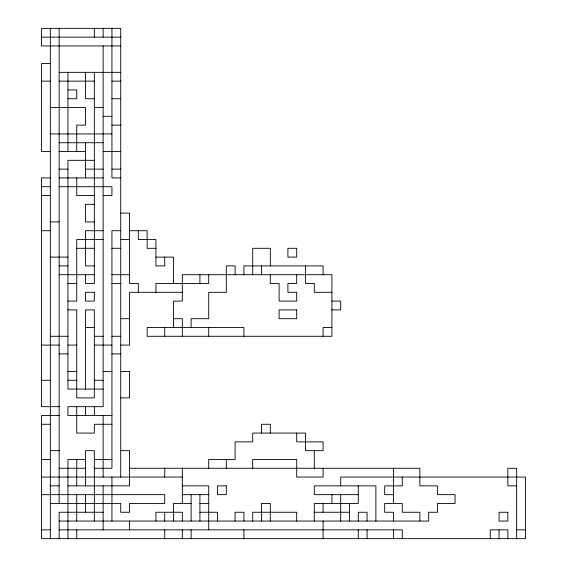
<?xml version="1.0" encoding="UTF-8"?>
<svg xmlns="http://www.w3.org/2000/svg" width="567" height="567" viewBox="0 0 567 567"><rect width="100%" height="100%" fill="white"/><g stroke="black" fill="none" stroke-linecap="round" stroke-linejoin="round"><path stroke-width="0.85" d="M41.547 37.146L120.728 37.146M120.728 45.948L41.547 45.948L41.547 28.35L120.728 28.35L120.728 477.06M50.343 63.547L41.547 63.547L41.547 151.524L50.343 151.524M59.145 72.342L120.728 72.342M41.547 81.138L50.343 81.138M59.145 81.138L94.335 81.138M111.933 81.138L120.728 81.138M67.941 89.94L76.743 89.94L76.743 98.736L67.941 98.736M94.335 98.736L85.539 98.736L85.539 72.342M111.933 98.736L120.728 98.736M50.343 107.532L85.539 107.532L85.539 125.13L76.743 125.13L76.743 151.524M94.335 107.532L103.137 107.532M103.137 116.334L111.933 116.334M111.933 125.13L120.728 125.13M50.343 133.932L111.933 133.932M59.145 142.728L103.137 142.728M59.145 151.524L85.539 151.524M103.137 151.524L120.728 151.524M94.335 160.326L67.941 160.326L67.941 389.082L103.137 389.082M59.145 169.122L67.941 169.122M85.539 169.122L103.137 169.122M111.933 169.122L120.728 169.122M50.343 177.918L41.547 177.918L41.547 406.674L59.145 406.674M59.145 177.918L103.137 177.918M120.728 177.918L111.933 177.918L111.933 28.35M41.547 186.72L50.343 186.72M59.145 186.72L111.933 186.72L111.933 195.516L103.137 195.516M41.547 195.516L50.343 195.516M94.335 195.516L76.743 195.516L76.743 177.918M94.335 204.318L85.539 204.318L85.539 221.91L94.335 221.91M120.728 213.114L129.531 213.114L129.531 283.5L138.327 283.5L138.327 292.296M50.343 221.91L59.145 221.91M41.547 230.712L50.343 230.712M103.137 230.712L85.539 230.712L85.539 265.902L94.335 265.902M120.728 230.712L111.933 230.712L111.933 468.264L94.335 468.264M129.531 230.712L147.129 230.712L147.129 248.303L155.925 248.303M103.137 239.508L76.743 239.508L76.743 301.098L67.941 301.098M120.728 239.508L129.531 239.508M76.743 248.303L94.335 248.303M111.933 248.303L120.728 248.303M50.343 257.106L67.941 257.106M155.925 257.106L173.523 257.106L173.523 283.5M59.145 265.902L67.941 265.902M59.145 274.704L94.335 274.704M111.933 274.704L129.531 274.704M67.941 283.5L76.743 283.5M111.933 283.5L120.728 283.5M182.319 292.296L129.531 292.296L129.531 345.09L120.728 345.09M331.893 292.296L314.295 292.296L314.295 283.5L305.493 283.5L305.493 265.902M331.893 301.098L340.689 301.098L340.689 309.894L331.893 309.894M67.941 309.894L76.743 309.894L76.743 397.878L94.335 397.878L94.335 309.894L85.539 309.894L85.539 389.082M120.728 318.697L129.531 318.697M173.523 318.697L182.319 318.697L182.319 336.288M85.539 327.492L94.335 327.492M331.893 327.492L323.091 327.492L323.091 336.288M50.343 336.288L67.941 336.288M94.335 336.288L103.137 336.288M111.933 336.288L120.728 336.288M41.547 345.09L59.145 345.09M67.941 345.09L76.743 345.09M94.335 345.09L111.933 345.09M59.145 353.886L67.941 353.886M111.933 353.886L120.728 353.886M67.941 371.484L76.743 371.484M103.137 371.484L111.933 371.484M120.728 371.484L129.531 371.484L129.531 397.878L120.728 397.878M41.547 380.28L50.343 380.28M67.941 380.28L76.743 380.28M94.335 380.28L103.137 380.28M59.145 415.476L41.547 415.476L41.547 538.65L525.453 538.65L525.453 477.06L340.689 477.06L340.689 485.862M111.933 415.476L67.941 415.476L67.941 406.674L103.137 406.674L103.137 45.948M41.547 424.272L50.343 424.272M111.933 424.272L94.335 424.272L94.335 433.068L76.743 433.068L76.743 406.674M50.343 450.666L59.145 450.666M120.728 450.666L129.531 450.666L129.531 485.862L67.941 485.862M41.547 459.468L50.343 459.468M85.539 459.468L67.941 459.468L67.941 538.65M94.335 459.468L111.933 459.468M59.145 468.264L85.539 468.264M129.531 468.264L419.871 468.264L419.871 485.862L437.469 485.862L437.469 494.658L455.067 494.658L455.067 503.453L437.469 503.453L437.469 512.256L428.673 512.256L428.673 521.052L59.145 521.052M41.547 477.06L182.319 477.06M50.343 485.862L59.145 485.862M182.319 485.862L208.713 485.862L208.713 529.854M516.657 485.862L507.855 485.862L507.855 468.264L516.657 468.264L516.657 538.65M41.547 494.658L164.721 494.658L164.721 503.453L129.531 503.453L129.531 512.256L120.728 512.256L120.728 503.453L50.343 503.453M182.319 494.658L208.713 494.658M358.287 494.658L314.295 494.658L314.295 485.862L375.878 485.862L375.878 521.052M393.477 494.658L384.681 494.658L384.681 485.862L402.279 485.862L402.279 477.06M191.122 503.453L173.523 503.453L173.523 521.052M199.917 503.453L208.713 503.453M103.137 512.256L59.145 512.256L59.145 538.65M199.917 512.256L217.515 512.256L217.515 521.052M314.295 512.256L349.485 512.256M41.547 529.854L50.343 529.854M59.145 529.854L402.279 529.854L402.279 538.65M516.657 529.854L525.453 529.854M507.855 538.65L507.855 529.854L490.257 529.854L490.257 538.65M499.059 529.854L499.059 538.65M419.871 521.052L419.871 512.256L402.279 512.256L402.279 503.453L384.681 503.453L384.681 512.256L393.477 512.256L393.477 521.052M393.477 468.264L393.477 503.453M393.477 529.854L393.477 538.65M367.083 521.052L367.083 512.256L358.287 512.256L358.287 521.052M367.083 529.854L367.083 538.65M358.287 485.862L358.287 503.453L314.295 503.453L314.295 521.052M358.287 529.854L358.287 538.65M349.485 503.453L349.485 521.052M340.689 494.658L340.689 521.052M331.893 494.658L331.893 503.453M323.091 274.704L323.091 265.902L243.909 265.902L243.909 274.704M323.091 468.264L323.091 477.06L296.697 477.06L296.697 459.468L252.705 459.468L252.705 468.264M323.091 503.453L323.091 512.256M323.091 521.052L323.091 538.65M314.295 450.666L314.295 468.264M296.697 274.704L296.697 283.5L287.901 283.5L287.901 292.296L296.697 292.296L296.697 301.098L279.099 301.098L279.099 283.5L270.303 283.5L270.303 274.704M296.697 433.068L296.697 441.87L323.091 441.87L323.091 450.666L305.493 450.666L305.493 433.068L252.705 433.068L252.705 441.87L235.107 441.87L235.107 459.468L208.713 459.468L208.713 468.264M296.697 521.052L296.697 512.256L252.705 512.256L252.705 521.052M270.303 265.902L270.303 248.303L252.705 248.303L252.705 274.704M270.303 433.068L270.303 424.272L261.507 424.272L261.507 433.068M270.303 521.052L270.303 503.453L261.507 503.453L261.507 521.052M261.507 265.902L261.507 274.704M243.909 336.288L243.909 327.492L147.129 327.492L147.129 336.288L331.893 336.288L331.893 274.704L182.319 274.704L182.319 301.098L173.523 301.098L173.523 327.492M243.909 521.052L243.909 512.256L235.107 512.256L235.107 521.052M243.909 529.854L243.909 538.65M235.107 274.704L235.107 265.902L226.311 265.902L226.311 292.296L208.713 292.296L208.713 318.697L191.122 318.697L191.122 327.492M226.311 459.468L226.311 468.264M208.713 274.704L208.713 283.5L155.925 283.5L155.925 292.296M208.713 327.492L208.713 336.288M199.917 274.704L199.917 283.5M199.917 494.658L199.917 521.052M191.122 494.658L191.122 521.052M191.122 529.854L191.122 538.65M182.319 468.264L182.319 503.453M182.319 521.052L182.319 512.256L155.925 512.256L155.925 521.052M182.319 529.854L182.319 538.65M164.721 257.106L164.721 265.902L155.925 265.902L155.925 239.508L138.327 239.508L138.327 230.712M164.721 327.492L164.721 336.288M164.721 468.264L164.721 477.06M164.721 512.256L164.721 521.052M164.721 529.854L164.721 538.65M129.531 521.052L129.531 529.854M111.933 477.06L111.933 521.052M103.137 28.35L103.137 37.146M103.137 415.476L103.137 477.06M103.137 485.862L103.137 529.854M94.335 28.35L94.335 37.146M94.335 72.342L94.335 283.5L85.539 283.5L85.539 274.704M94.335 406.674L94.335 415.476M94.335 521.052L94.335 450.666L85.539 450.666L85.539 485.862M85.539 142.728L85.539 177.918M85.539 406.674L85.539 415.476M85.539 494.658L85.539 512.256M76.743 459.468L76.743 485.862M76.743 494.658L76.743 521.052M76.743 529.854L76.743 538.65M67.941 72.342L67.941 151.524M59.145 28.35L59.145 503.453M50.343 28.35L50.343 538.65M296.697 248.303L287.901 248.303L287.901 257.106L296.697 257.106L296.697 248.303M94.335 292.296L85.539 292.296L85.539 301.098L94.335 301.098L94.335 292.296M296.697 309.894L279.099 309.894L279.099 318.697L296.697 318.697L296.697 309.894M226.311 485.862L217.515 485.862L217.515 494.658L226.311 494.658L226.311 485.862M507.855 512.256L499.059 512.256L499.059 521.052L507.855 521.052L507.855 512.256"/></g></svg>
